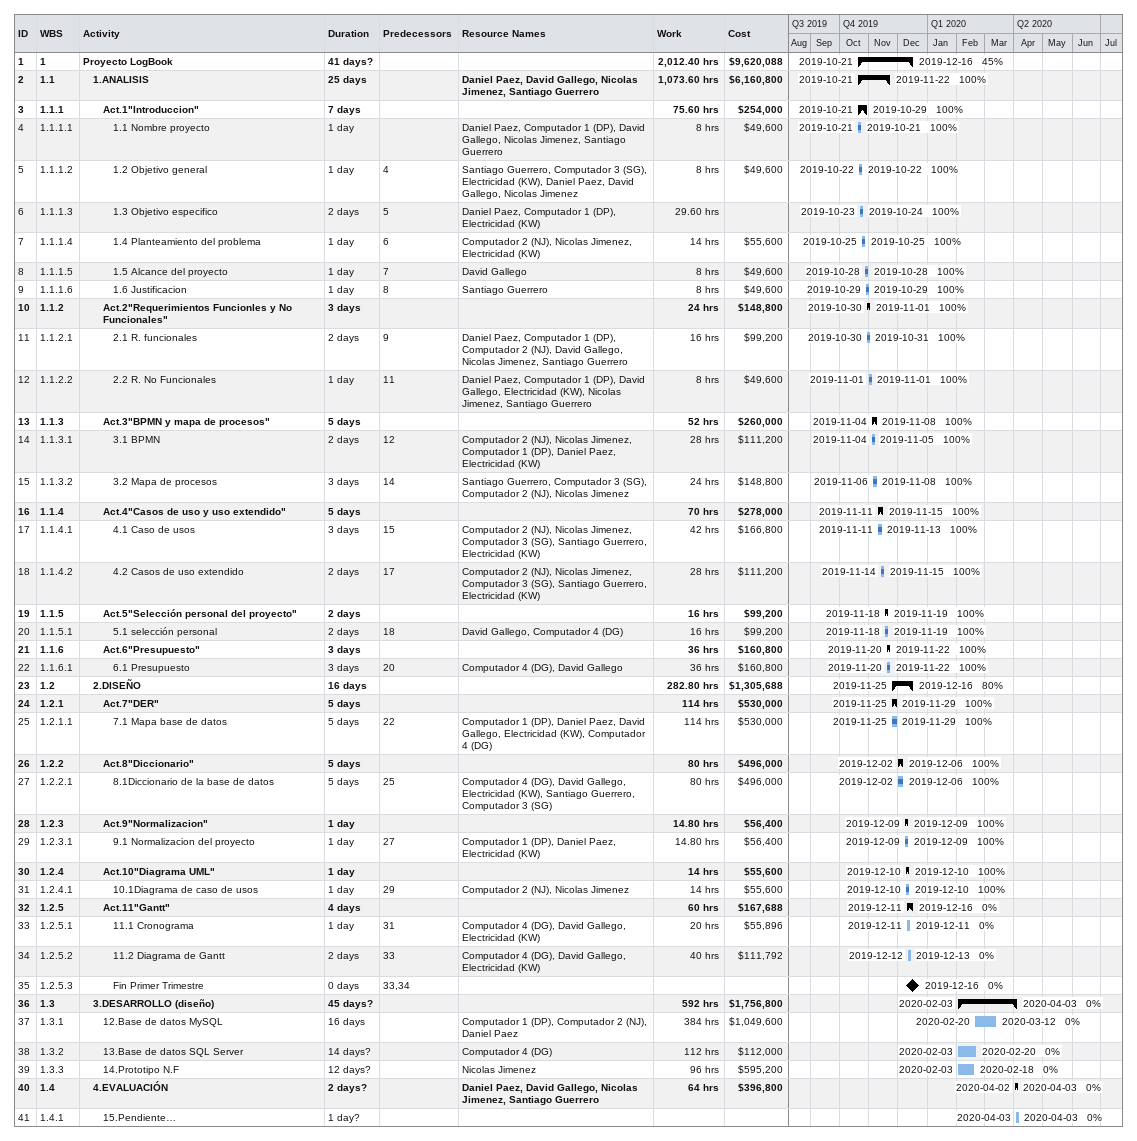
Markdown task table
| ID | WBS | Task | Duration | Start | Finish | Predecessors | Resources | % complete | Work (h) | Cost ($) |
|---|---|---|---|---|---|---|---|---|---|---|
| 1 | 1 | **Proyecto LogBook** | 41d? | 2019-10-21 | 2019-12-16 |  |  | 45 | 2012.40 | 9620088 |
| 2 | 1.1 | **1.ANALISIS** | 25d | 2019-10-21 | 2019-11-22 |  | Daniel Paez, David Gallego, Nicolas Jimenez, Santiago Guerrero | 100 | 1073.60 | 6160800 |
| 3 | 1.1.1 | **Act.1"Introduccion"** | 7d | 2019-10-21 | 2019-10-29 |  |  | 100 | 75.60 | 254000 |
| 4 | 1.1.1.1 | 1.1 Nombre proyecto | 1d | 2019-10-21 | 2019-10-21 |  | Daniel Paez, Computador 1 (DP), David Gallego, Nicolas Jimenez, Santiago Guerrero | 100 | 8 | 49600 |
| 5 | 1.1.1.2 | 1.2 Objetivo general | 1d | 2019-10-22 | 2019-10-22 | 4 | Santiago Guerrero, Computador 3 (SG), Electricidad (KW), Daniel Paez, David Gallego, Nicolas Jimenez | 100 | 8 | 49600 |
| 6 | 1.1.1.3 | 1.3 Objetivo especifico | 2d | 2019-10-23 | 2019-10-24 | 5 | Daniel Paez, Computador 1 (DP), Electricidad (KW) | 100 | 29.60 |  |
| 7 | 1.1.1.4 | 1.4 Planteamiento del problema | 1d | 2019-10-25 | 2019-10-25 | 6 | Computador 2 (NJ), Nicolas Jimenez, Electricidad (KW) | 100 | 14 | 55600 |
| 8 | 1.1.1.5 | 1.5 Alcance del proyecto | 1d | 2019-10-28 | 2019-10-28 | 7 | David Gallego | 100 | 8 | 49600 |
| 9 | 1.1.1.6 | 1.6 Justificacion | 1d | 2019-10-29 | 2019-10-29 | 8 | Santiago Guerrero | 100 | 8 | 49600 |
| 10 | 1.1.2 | **Act.2"Requerimientos Funcionles y No Funcionales"** | 3d | 2019-10-30 | 2019-11-01 |  |  | 100 | 24 | 148800 |
| 11 | 1.1.2.1 | 2.1 R. funcionales | 2d | 2019-10-30 | 2019-10-31 | 9 | Daniel Paez, Computador 1 (DP), Computador 2 (NJ), David Gallego, Nicolas Jimenez, Santiago Guerrero | 100 | 16 | 99200 |
| 12 | 1.1.2.2 | 2.2 R. No Funcionales | 1d | 2019-11-01 | 2019-11-01 | 11 | Daniel Paez, Computador 1 (DP), David Gallego, Electricidad (KW), Nicolas Jimenez, Santiago Guerrero | 100 | 8 | 49600 |
| 13 | 1.1.3 | **Act.3"BPMN y mapa de procesos"** | 5d | 2019-11-04 | 2019-11-08 |  |  | 100 | 52 | 260000 |
| 14 | 1.1.3.1 | 3.1 BPMN | 2d | 2019-11-04 | 2019-11-05 | 12 | Computador 2 (NJ), Nicolas Jimenez, Computador 1 (DP), Daniel Paez, Electricidad (KW) | 100 | 28 | 111200 |
| 15 | 1.1.3.2 | 3.2 Mapa de procesos | 3d | 2019-11-06 | 2019-11-08 | 14 | Santiago Guerrero, Computador 3 (SG), Computador 2 (NJ), Nicolas Jimenez | 100 | 24 | 148800 |
| 16 | 1.1.4 | **Act.4"Casos de uso y uso extendido"** | 5d | 2019-11-11 | 2019-11-15 |  |  | 100 | 70 | 278000 |
| 17 | 1.1.4.1 | 4.1 Caso de usos | 3d | 2019-11-11 | 2019-11-13 | 15 | Computador 2 (NJ), Nicolas Jimenez, Computador 3 (SG), Santiago Guerrero, Electricidad (KW) | 100 | 42 | 166800 |
| 18 | 1.1.4.2 | 4.2 Casos de uso extendido | 2d | 2019-11-14 | 2019-11-15 | 17 | Computador 2 (NJ), Nicolas Jimenez, Computador 3 (SG), Santiago Guerrero, Electricidad (KW) | 100 | 28 | 111200 |
| 19 | 1.1.5 | **Act.5"Selección personal del proyecto"** | 2d | 2019-11-18 | 2019-11-19 |  |  | 100 | 16 | 99200 |
| 20 | 1.1.5.1 | 5.1 selección personal | 2d | 2019-11-18 | 2019-11-19 | 18 | David Gallego, Computador 4 (DG) | 100 | 16 | 99200 |
| 21 | 1.1.6 | **Act.6"Presupuesto"** | 3d | 2019-11-20 | 2019-11-22 |  |  | 100 | 36 | 160800 |
| 22 | 1.1.6.1 | 6.1 Presupuesto | 3d | 2019-11-20 | 2019-11-22 | 20 | Computador 4 (DG), David Gallego | 100 | 36 | 160800 |
| 23 | 1.2 | **2.DISEÑO** | 16d | 2019-11-25 | 2019-12-16 |  |  | 80 | 282.80 | 1305688 |
| 24 | 1.2.1 | **Act.7"DER"** | 5d | 2019-11-25 | 2019-11-29 |  |  | 100 | 114 | 530000 |
| 25 | 1.2.1.1 | 7.1 Mapa base de datos | 5d | 2019-11-25 | 2019-11-29 | 22 | Computador 1 (DP), Daniel Paez, David Gallego, Electricidad (KW), Computador 4 (DG) | 100 | 114 | 530000 |
| 26 | 1.2.2 | **Act.8"Diccionario"** | 5d | 2019-12-02 | 2019-12-06 |  |  | 100 | 80 | 496000 |
| 27 | 1.2.2.1 | 8.1Diccionario de la base de datos | 5d | 2019-12-02 | 2019-12-06 | 25 | Computador 4 (DG), David Gallego, Electricidad (KW), Santiago Guerrero, Computador 3 (SG) | 100 | 80 | 496000 |
| 28 | 1.2.3 | **Act.9"Normalizacion"** | 1d | 2019-12-09 | 2019-12-09 |  |  | 100 | 14.80 | 56400 |
| 29 | 1.2.3.1 | 9.1 Normalizacion del proyecto | 1d | 2019-12-09 | 2019-12-09 | 27 | Computador 1 (DP), Daniel Paez, Electricidad (KW) | 100 | 14.80 | 56400 |
| 30 | 1.2.4 | **Act.10"Diagrama UML"** | 1d | 2019-12-10 | 2019-12-10 |  |  | 100 | 14 | 55600 |
| 31 | 1.2.4.1 | 10.1Diagrama de caso de usos | 1d | 2019-12-10 | 2019-12-10 | 29 | Computador 2 (NJ), Nicolas Jimenez | 100 | 14 | 55600 |
| 32 | 1.2.5 | **Act.11"Gantt"** | 4d | 2019-12-11 | 2019-12-16 |  |  | 0 | 60 | 167688 |
| 33 | 1.2.5.1 | 11.1 Cronograma | 1d | 2019-12-11 | 2019-12-11 | 31 | Computador 4 (DG), David Gallego, Electricidad (KW) | 0 | 20 | 55896 |
| 34 | 1.2.5.2 | 11.2 Diagrama de Gantt | 2d | 2019-12-12 | 2019-12-13 | 33 | Computador 4 (DG), David Gallego, Electricidad (KW) | 0 | 40 | 111792 |
| 35 | 1.2.5.3 | Fin Primer Trimestre | 0d | 2019-12-16 | 2019-12-16 | 33, 34 |  | 0 |  |  |
| 36 | 1.3 | **3.DESARROLLO (diseño)** | 45d? | 2020-02-03 | 2020-04-03 |  |  | 0 | 592 | 1756800 |
| 37 | 1.3.1 | 12.Base de datos MySQL | 16d | 2020-02-20 | 2020-03-12 |  | Computador 1 (DP), Computador 2 (NJ), Daniel Paez | 0 | 384 | 1049600 |
| 38 | 1.3.2 | 13.Base de datos SQL Server | 14d? | 2020-02-03 | 2020-02-20 |  | Computador 4 (DG) | 0 | 112 | 112000 |
| 39 | 1.3.3 | 14.Prototipo N.F | 12d? | 2020-02-03 | 2020-02-18 |  | Nicolas Jimenez | 0 | 96 | 595200 |
| 40 | 1.4 | **4.EVALUACIÓN** | 2d? | 2020-04-02 | 2020-04-03 |  | Daniel Paez, David Gallego, Nicolas Jimenez, Santiago Guerrero | 0 | 64 | 396800 |
| 41 | 1.4.1 | 15.Pendiente… | 1d? | 2020-04-03 | 2020-04-03 |  |  | 0 |  |  |
